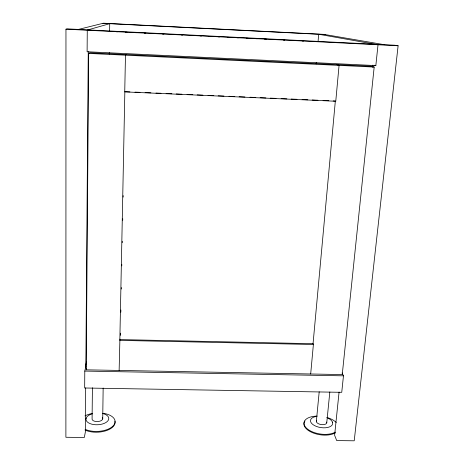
<?xml version="1.0" encoding="UTF-8"?>
<svg xmlns="http://www.w3.org/2000/svg" width="464" height="464" viewBox="0 0 464 464"><rect width="100%" height="100%" fill="white"/><g stroke="black" fill="none" stroke-linecap="round" stroke-linejoin="round"><path stroke-width="0.7" d="M339.08 392.057L334.614 435.267L336.707 440.585L354.223 440.8L398.112 45.768L394.847 45.228L67.425 28.872L65.958 29.186L65.888 437.268L84.309 437.494L85.347 432.083L85.683 387.881M85.846 366.392L84.79 371.078L84.668 387.997L341.742 392.324L343.464 375.834L342.072 372.94M85.834 367.784L88.253 51.661M86.217 369.825L88.682 53.424L89.801 52.763L371.27 66.23L374.181 67.065L342.246 374.57L86.217 369.825L86.513 368.491M92.411 387.736L92.092 418.661A5.348 2.755 -2.4 0 0 96.814 421.579L98.217 421.521A5.348 2.755 -2.4 0 0 102.283 417.548M102.718 418.94L103.153 388.043M109.284 54.068L109.307 52.623M109.614 31.639L109.73 23.681L87.893 29.893M119.132 370.434L119.909 339.143M120.362 335.368L120.402 333.152M120.831 312.202L120.878 309.993M121.301 289.037L121.33 287.558M121.771 265.872L121.8 264.393M122.241 242.707L122.27 241.263M122.699 220.267L122.728 218.799M123.169 197.107L123.198 195.64M316.187 63.881L316.309 62.431M318.072 41.482L318.681 34.261L378.015 44.764L375.84 65.592L87.11 51.753L87.267 30.253L88.421 29.922M310.677 373.984L313.391 344.503L312.858 343.273M316.384 421.103L319.191 391.819M326.755 422.779L329.823 391.999M372.644 67.286L372.87 65.122M85.538 366.102L86.49 361.885M126.063 54.503L125.477 55.187L124.735 91.889L335.768 101.251L339.068 65.389L336.644 64.577M78.457 29.423L103.472 23.2L323.895 34.365L384.453 44.712M84.79 371.078L343.464 375.834M119.735 340.379L313.391 344.503M129.908 91.889L124.845 91.669L119.851 339.584L313.049 343.714L335.339 101.013L333.169 100.914M134.972 92.116L140.035 92.342M145.099 92.568L150.887 92.823M155.95 93.049L161.014 93.27M166.077 93.496L171.86 93.751M176.204 93.948L181.987 94.204M187.05 94.43L192.838 94.685M197.177 94.876L202.965 95.132M208.029 95.358L213.817 95.619M218.155 95.81L223.944 96.065M229.007 96.292L234.796 96.547M239.134 96.738L244.922 96.999M249.986 97.22L255.768 97.481M260.113 97.672L265.895 97.927M270.239 98.119L276.022 98.38M281.085 98.6L286.874 98.861M291.212 99.052L297.001 99.308M302.064 99.534L307.852 99.789M312.191 99.986L317.979 100.241M323.043 100.468L328.825 100.723M88.682 53.424L374.181 67.065M102.927 23.333L325.218 34.591M65.958 29.186L398.112 45.768M116.133 31.709L117.578 31.784M125.541 32.178L126.991 32.254M134.949 32.648L136.399 32.724M144.356 33.118L145.806 33.193M153.045 33.553L154.489 33.628M162.452 34.023L163.896 34.098M171.86 34.493L173.304 34.568M181.267 34.962L182.712 35.038M190.675 35.432L192.125 35.502M200.083 35.902L201.533 35.972M208.765 36.337L210.215 36.407M218.179 36.807L219.623 36.876M227.586 37.277L229.03 37.346M236.994 37.746L238.438 37.816M246.401 38.216L247.846 38.286M255.084 38.645L257.259 38.756M264.492 39.115L266.667 39.225M273.899 39.585L275.349 39.66M283.313 40.055L284.757 40.13M292.72 40.525L294.164 40.6M302.128 40.994L303.572 41.07M310.81 41.429L312.98 41.54M374.668 65.262L375.84 65.592M332.439 422.089L332.711 422.518M86.014 418.209L86.043 418.644M102.596 413.494A11.409 5.875 -2.4 0 1 106.117 422.391A11.409 5.875 -2.4 0 1 88.311 422.727A11.409 5.875 -2.4 0 1 92.643 413.685M114.933 421.167A17.8 9.257 -2.5 0 1 105.415 430.923A17.8 9.257 -2.5 0 1 85.115 430.082M103.315 413.285A17.806 9.245 -2.5 0 1 112.479 426.532A17.806 9.245 -2.5 0 1 85.121 429.31M84.953 415.912A17.806 9.245 -2.5 0 1 92.435 413.441M326.685 422.078A5.255 2.633 8.8 0 1 323.768 424.618L322.463 424.676A5.255 2.633 8.8 0 1 317.562 423.191A5.255 2.633 8.8 0 1 316.686 420.465M335.362 432.094A17.493 8.839 8.9 0 1 306.913 428.545A17.493 8.839 8.9 0 1 317.225 416.104M326.72 417.403A17.493 8.839 8.9 0 1 336.255 422.466M327.659 417.983A11.206 5.614 8.8 0 1 329.637 426.851A11.206 5.614 8.8 0 1 312.626 424.34A11.206 5.614 8.8 0 1 316.709 416.365M335.281 432.842A17.487 8.851 8.9 0 1 313.136 432.941A17.487 8.851 8.9 0 1 304.935 421.057"/></g></svg>
